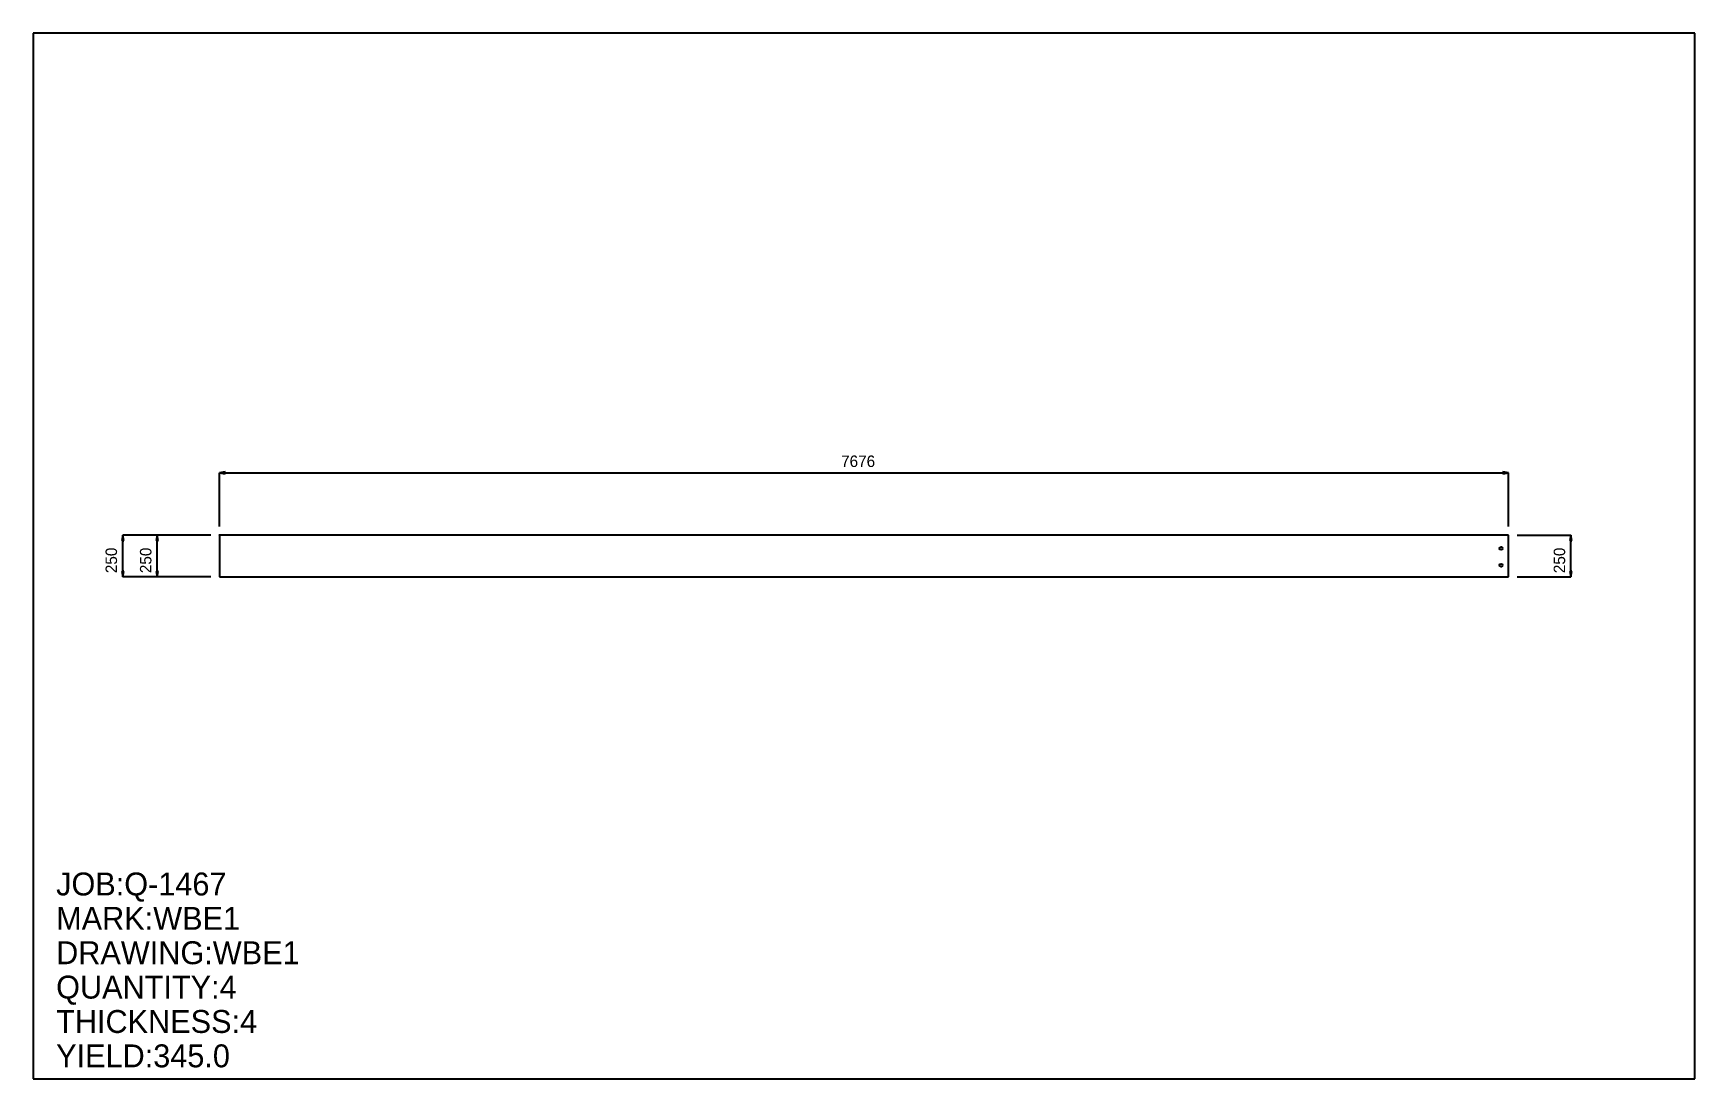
# Model space of a CAD drawing. Extents: x 0 to 9894, y 0 to 6226.
import ezdxf

# ---------------------------------------------------------------- set-up
doc = ezdxf.new("R2010")
doc.units = 0
doc.header["$LTSCALE"] = 0.125
for name, color, linetype in [('2', 7, 'CONTINUOUS'), ('3', 1, 'CONTINUOUS'), ('4', 1, 'CONTINUOUS'), ('5', 7, 'CONTINUOUS'), ('6', 6, 'CONTINUOUS')]:
    doc.layers.add(name, color=color, linetype=linetype)

# ---------------------------------------------------------------- blocks, each defined once
blk = doc.blocks.new('ARROW')
at = {"layer": '2', "linetype": 'CONTINUOUS'}
for p, q in [((0, 0), (-1, 0.166667)), ((-1, 0.166667), (-1, -0.166667)), ((-1, -0.166667), (0, 0))]:
    blk.add_line(p, q, dxfattribs=at)
blk = doc.blocks.new('PLATE')
at = {"layer": '3', "linetype": 'CONTINUOUS'}
for p, q in [((0, 0), (0, -250)), ((7676.1001, 0), (0, 0)), ((7676.1001, -250), (7676.1001, 0)), ((0, -250), (7676.1001, -250))]:
    blk.add_line(p, q, dxfattribs=at)
at = {"layer": '4', "linetype": 'CONTINUOUS'}
for centre in [(7631.1001, -80), (7631.1001, -180)]:
    blk.add_circle(centre, 9, dxfattribs=at)
at = {"layer": '5', "linetype": 'CONTINUOUS'}
for p, q in [((-0.1, 0), (0.1, 0)), ((0, -0.1), (0, 0.1))]:
    blk.add_line(p, q, dxfattribs=at)
blk.add_circle((0, 0), 0.1, dxfattribs=at)
at = {"layer": '6', "linetype": 'CONTINUOUS'}
for p, q in [((0, 51.174), (0, 371.01151)), ((0, 370.96152), (7676.1001, 370.96152)), ((7676.1001, 51.174), (7676.1001, 371.01151)), ((-51.173981, 0.000004), (-575.7074, 0.000043)), ((-575.65747, -249.99995), (-575.65741, 0.000043)), ((-51.173981, 0.000004), (-371.01147, 0.000028)), ((-370.96152, -249.99997), (-370.96149, 0.000028)), ((7727.2739, -0.000004), (8047.1113, -0.000028)), ((8047.0615, -250.00003), (8047.0615, -0.000028)), ((-51.174, -250), (-575.70746, -249.99995)), ((-51.174, -250), (-371.01151, -249.99997)), ((7727.2739, -250), (8047.1113, -250.00003))]:
    blk.add_line(p, q, dxfattribs=at)
at = {"layer": '6', "xscale": 34.115997, "yscale": 34.115997, "zscale": 34.115997}
for p, rotation in [((0, 370.96152), 180), ((-575.65741, 0.000043), 90), ((-370.96149, 0.000028), 90), ((8047.0615, -0.000028), 90), ((-575.65747, -249.99995), 270), ((-370.96152, -249.99997), 270), ((8047.0615, -250.00003), 270)]:
    blk.add_blockref('ARROW', p, dxfattribs=dict(at, rotation=rotation))
blk.add_blockref('ARROW', (7676.1001, 370.96152), dxfattribs=at)
at = {"layer": '5'}
blk.add_text('ZERO', height=0.015, dxfattribs=at).set_placement((0, 0))
at = {"layer": '6'}
blk.add_text('7676', height=68.232, dxfattribs=at).set_placement((3701.5859, 405.07751))
for p in [(-609.77344, -227.34795), (-405.07751, -227.34796), (8012.9453, -227.34802)]:
    blk.add_text('250', height=68.232, rotation=90, dxfattribs=at).set_placement(p)

msp = doc.modelspace()

# ---------------------------------------------------------------- linework, layer by layer
at = {"layer": '5', "linetype": 'CONTINUOUS'}
for p, q in [((9893.6406, 6226.1699), (0, 6226.1699)), ((0, 6226.1699), (0, 0)), ((9893.6406, 0), (9893.6406, 6226.1699)), ((0, 0), (9893.6406, 0))]:
    msp.add_line(p, q, dxfattribs=at)

# ---------------------------------------------------------------- block references
at = {"layer": '2'}
msp.add_blockref('PLATE', (1108.7703, 3238.085), dxfattribs=at)

# ---------------------------------------------------------------- texts
at = {"layer": '5'}
for s, p in [('JOB:Q-1467', (136.46399, 1091.7119)), ('MARK:WBE1', (136.46399, 887.01593)), ('DRAWING:WBE1', (136.46399, 682.31995)), ('QUANTITY:4', (136.46399, 477.62396)), ('THICKNESS:4', (136.46399, 272.92798)), ('YIELD:345.0', (136.46399, 68.231995))]:
    msp.add_text(s, height=136.464, dxfattribs=at).set_placement(p)

doc.saveas('drawing.dxf')
